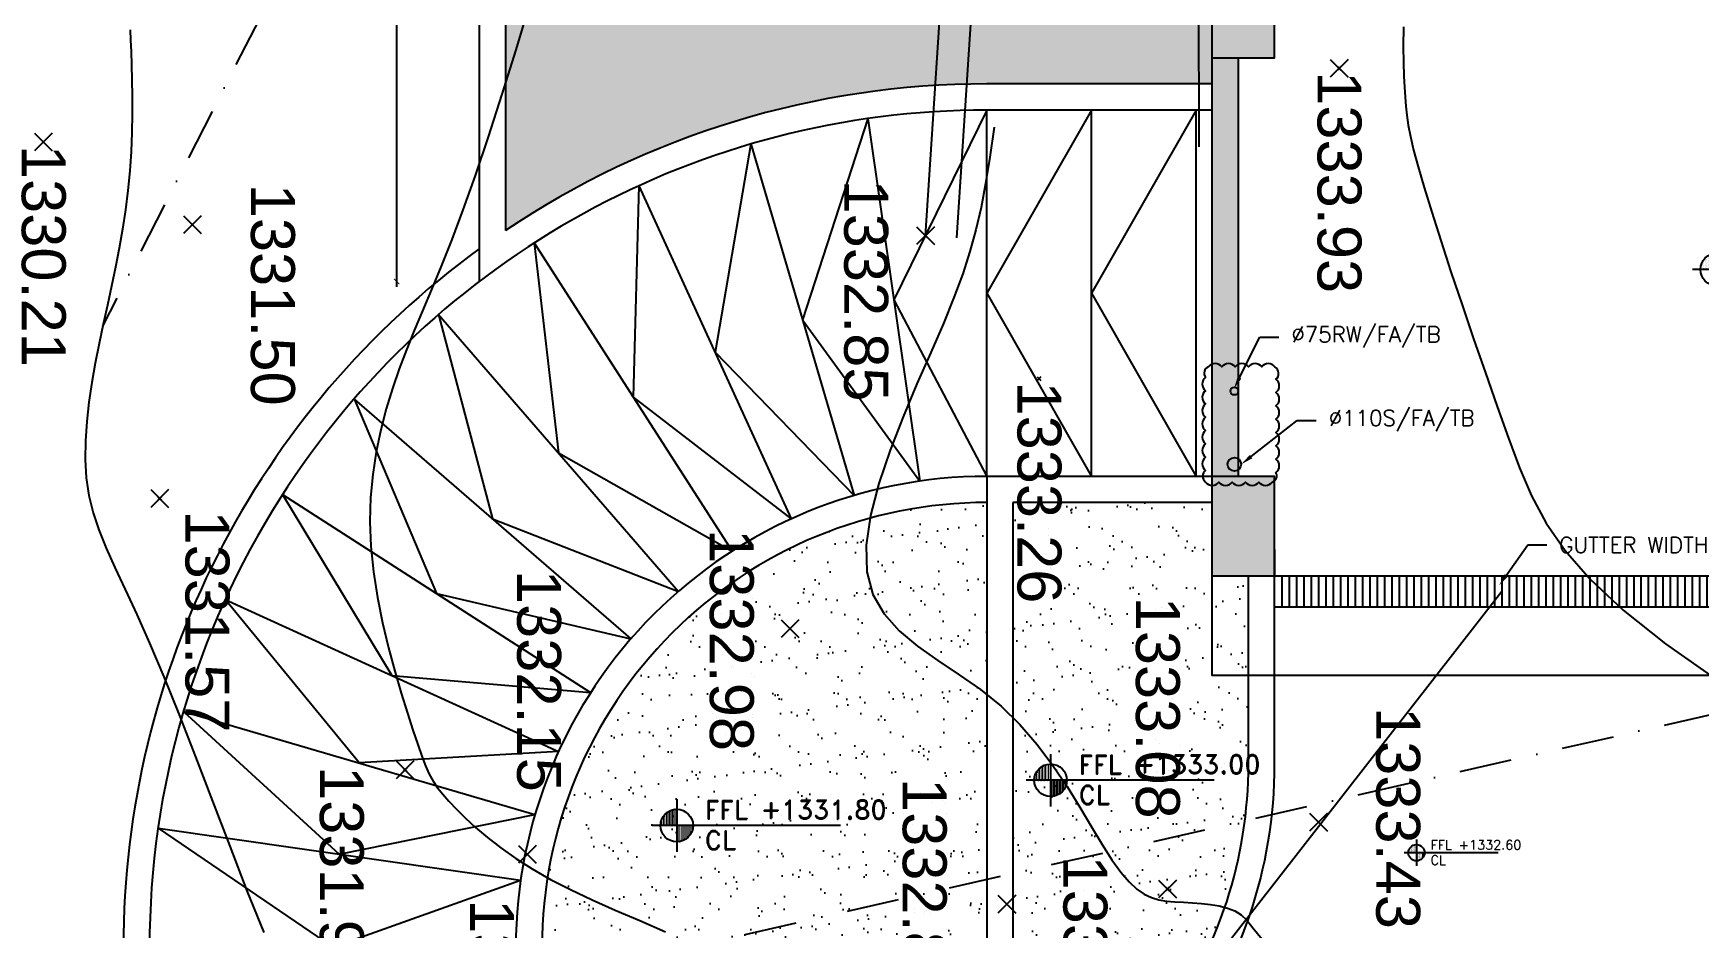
# Model space of a CAD drawing. Header units: centimetres. Extents: x 96271 to 179142, y 9855 to 112216.
# Drawn here: x 137751 to 139344, y 80837 to 81694 of the extents above; entities that cross this region are included whole.
import ezdxf
from ezdxf import colors
from ezdxf.entities.mleader import LeaderData, LeaderLine
from ezdxf.enums import TextEntityAlignment as Align
from ezdxf.math import Vec2, Vec3

# ---------------------------------------------------------------- set-up
doc = ezdxf.new("R2010")
doc.units = ezdxf.units.CM
doc.header["$LTSCALE"] = 100
doc.header["$MEASUREMENT"] = 0
doc.header["$PDSIZE"] = 0.2
doc.linetypes.add('DASHDOT', pattern=[1, 0.5, -0.25, 0, -0.25])
doc.linetypes.add('HIDDEN', pattern=[0.375, 0.25, -0.125])
doc.layers.get('0').update_dxf_attribs({"linetype": 'CONTINUOUS'})
doc.layers.get('DEFPOINTS').update_dxf_attribs({"linetype": 'CONTINUOUS'})
for name, color, linetype in [('A-Dim', 2, 'CONTINUOUS'), ('A-Patt', 8, 'CONTINUOUS'), ('A-Patt-Strcr', 8, 'CONTINUOUS'), ('A-Rev Cloud', 80, 'CONTINUOUS'), ('A-Sanitary Fixture', 143, 'CONTINUOUS'), ('A-Setback', 3, 'DASHDOT'), ('A-Slab limit', 53, 'CONTINUOUS'), ('A-Wall-Prht', 2, 'CONTINUOUS'), ('A-Wall-Strctr', 6, 'CONTINUOUS'), ('C-TOPO-MINR', 145, 'CONTINUOUS'), ("coupe aa'", 6, 'CONTINUOUS'), ('jal er', 5, 'CONTINUOUS'), ('M-DR-EQUIP', 161, 'CONTINUOUS'), ('M-DR-RW', 30, 'CONTINUOUS'), ('M-DR-TXT', 80, 'CONTINUOUS'), ('plan-elevation level', 7, 'CONTINUOUS'), ('PLANTS', 75, 'CONTINUOUS'), ('V-NODE', 1, 'CONTINUOUS'), ('V-NODE-TEXT', 11, 'CONTINUOUS')]:
    doc.layers.add(name, color=color, linetype=linetype)
doc.layers.add('cadre', color=7, linetype='CONTINUOUS', lineweight=0)
doc.styles.add('I', font='ITALICC.SHX')
doc.styles.add('ROMAND', font='romand.shx', dxfattribs={"height": 10})
doc.styles.add('ROMANS', font='romans.shx')
doc.styles.get("Standard").update_dxf_attribs({"font": 'arial.ttf'})
doc.dimstyles.new('1-50', dxfattribs={"dimtxt": 11.25, "dimasz": 5, "dimexe": 5, "dimexo": 5, "dimgap": 5, "dimtad": 1, "dimdec": 1, "dimrnd": 0.5, "dimzin": 12, "dimdsep": 46, "dimtxsty": 'Standard', "dimblk": 'ARCHTICK', "dimcen": 0.09, "dimdle": 5, "dimadec": 0, "dimazin": 3, "dimtfac": 1, "dimtdec": 1, "dimtix": 1, "dimtofl": 0, "dimtmove": 1, "dimatfit": 3, "dimfxl": 5, "dimtolj": 1, "dimtzin": 0, "dimarcsym": 0})
pattern_1 = [(90, (894916.29, -703049.082), (14.2875, 7.14375), [0, -14.2875])]

# ---------------------------------------------------------------- blocks, each defined once
blk = doc.blocks.new('A$C5EE75B5F')
at = {"layer": 'C-TOPO-MINR', "linetype": 'Continuous', "lineweight": -3}
for points in [[(79.976, 31.416), (80.163, 31.412), (80.318, 31.414), (80.446, 31.419), (80.553, 31.426), (80.647, 31.431), (80.734, 31.437), (80.821, 31.446), (80.915, 31.46), (81.024, 31.481), (81.155, 31.512), (81.315, 31.555), (81.51, 31.612), (81.747, 31.685), (82.018, 31.772), (82.316, 31.869), (82.631, 31.975), (82.956, 32.085), (83.283, 32.198), (83.602, 32.31), (83.906, 32.418), (84.189, 32.523), (84.456, 32.637), (84.717, 32.778), (84.98, 32.96), (85.254, 33.2), (85.548, 33.514), (85.87, 33.919), (86.23, 34.43)], [(80.935, 27.505), (81.222, 27.463), (81.474, 27.423), (81.703, 27.38), (81.916, 27.331), (82.124, 27.273), (82.336, 27.204), (82.561, 27.12), (82.809, 27.019), (83.086, 26.898), (83.387, 26.767), (83.702, 26.634), (84.022, 26.51), (84.339, 26.403), (84.644, 26.324), (84.928, 26.283), (85.182, 26.288), (85.399, 26.347), (85.585, 26.454), (85.747, 26.598), (85.893, 26.772), (86.03, 26.965), (86.167, 27.169), (86.309, 27.374), (86.466, 27.57), (86.642, 27.751), (86.833, 27.916), (87.033, 28.065), (87.235, 28.201), (87.432, 28.324), (87.619, 28.436), (87.789, 28.537), (87.936, 28.63), (88.054, 28.714), (88.145, 28.793), (88.214, 28.867), (88.263, 28.938), (88.296, 29.008), (88.317, 29.079), (88.329, 29.152), (88.336, 29.23), (88.341, 29.312), (88.346, 29.398), (88.352, 29.485), (88.362, 29.572), (88.376, 29.655), (88.396, 29.733), (88.424, 29.804), (88.462, 29.865), (88.513, 29.918), (88.585, 29.977), (88.692, 30.064)], [(79.759, 23.065), (80.194, 22.933), (80.62, 22.8), (81.026, 22.67), (81.397, 22.545), (81.724, 22.429), (82.009, 22.322), (82.261, 22.222), (82.485, 22.13), (82.689, 22.044), (82.878, 21.964), (83.061, 21.89), (83.244, 21.82), (83.432, 21.755), (83.627, 21.696), (83.828, 21.644), (84.036, 21.6), (84.252, 21.568), (84.474, 21.547), (84.703, 21.54), (84.939, 21.549), (85.182, 21.574), (85.427, 21.612), (85.671, 21.661), (85.908, 21.718), (86.133, 21.778), (86.343, 21.84), (86.533, 21.899), (86.697, 21.952), (86.834, 21.997), (86.946, 22.037), (87.038, 22.073), (87.116, 22.108), (87.183, 22.145), (87.246, 22.187), (87.308, 22.236), (87.375, 22.295), (87.451, 22.367), (87.535, 22.452), (87.625, 22.55), (87.721, 22.663), (87.82, 22.79), (87.921, 22.933), (88.022, 23.091), (88.122, 23.266), (88.22, 23.457), (88.317, 23.664), (88.415, 23.885), (88.516, 24.118), (88.623, 24.363)], [(80.005, 19.25), (80.103, 19.254), (80.212, 19.259), (80.339, 19.263), (80.482, 19.267), (80.639, 19.269), (80.808, 19.269), (80.985, 19.266), (81.167, 19.258), (81.353, 19.246), (81.54, 19.229), (81.725, 19.206), (81.908, 19.178), (82.09, 19.145), (82.272, 19.109), (82.453, 19.071), (82.635, 19.032), (82.818, 18.993), (83.002, 18.954), (83.188, 18.917), (83.375, 18.884), (83.562, 18.856), (83.747, 18.835), (83.93, 18.823), (84.11, 18.821), (84.285, 18.831), (84.454, 18.856), (84.618, 18.895), (84.783, 18.95), (84.956, 19.02), (85.143, 19.104), (85.353, 19.201), (85.591, 19.312), (85.866, 19.436), (86.185, 19.571), (86.551, 19.719), (86.952, 19.875), (87.376, 20.036), (87.806, 20.201), (88.23, 20.365), (88.631, 20.526)]]:
    blk.add_lwpolyline(points, dxfattribs=at)
at = {"layer": "coupe aa'", "linetype": 'HIDDEN', "flags": 128}
blk.add_lwpolyline([(18.622, 29.262), (100.399, 29.522)], dxfattribs=at)
at = {"layer": 'jal er', "elevation": 1332.852, "flags": 128}
for points in [[(81.972, 26.849), (78.809, 27.055), (76.643, 27.142), (74.511, 28.053), (73.002, 28.975), (71.212, 30.137), (68.878, 32.411), (67.031, 35.086), (66.516, 37.143), (66.252, 39.211), (66.228, 41.995), (66.209, 44.595), (66.942, 48.95), (67.348, 50.936), (68.814, 54.879)], [(81.992, 27.148), (78.825, 27.355), (76.71, 27.439), (74.649, 28.32), (73.162, 29.229), (71.4, 30.372), (69.108, 32.605), (67.309, 35.212), (66.811, 37.199), (66.552, 39.231), (66.528, 41.997), (66.509, 44.571), (67.237, 48.895), (67.637, 50.853), (69.095, 54.774)]]:
    blk.add_lwpolyline(points, dxfattribs=at)
at = {"layer": 'V-NODE', "color": 7, "lineweight": -2}
for p, q in [((80.288, 30.716, 1335.605), (80.458, 30.886, 1335.605)), ((80.288, 30.886, 1335.605), (80.458, 30.716, 1335.605)), ((80.356, 30.784, 1333.93), (80.39, 30.818, 1333.93)), ((80.356, 30.818, 1333.93), (80.39, 30.784, 1333.93)), ((87.49, 30.518, 1335.105), (87.66, 30.688, 1335.105)), ((87.49, 30.688, 1335.105), (87.66, 30.518, 1335.105)), ((87.558, 30.586, 1333.43), (87.592, 30.62, 1333.43)), ((87.558, 30.62, 1333.43), (87.592, 30.586, 1333.43)), ((88.129, 29.076, 1334.754), (88.299, 29.246, 1334.754)), ((88.129, 29.246, 1334.754), (88.299, 29.076, 1334.754)), ((88.197, 29.144, 1333.079), (88.231, 29.178, 1333.079)), ((88.197, 29.178, 1333.079), (88.231, 29.144, 1333.079)), ((83.32, 27.917, 1333.262), (83.354, 27.951, 1333.262)), ((83.32, 27.951, 1333.262), (83.354, 27.917, 1333.262)), ((88.274, 27.541, 1334.483), (88.444, 27.711, 1334.483)), ((88.274, 27.711, 1334.483), (88.444, 27.541, 1334.483)), ((88.342, 27.609, 1332.808), (88.376, 27.643, 1332.808)), ((88.342, 27.643, 1332.808), (88.376, 27.609, 1332.808)), ((81.887, 26.764, 1334.527), (82.057, 26.934, 1334.527)), ((81.887, 26.934, 1334.527), (82.057, 26.764, 1334.527)), ((81.955, 26.832, 1332.852), (81.989, 26.866, 1332.852)), ((81.955, 26.866, 1332.852), (81.989, 26.832, 1332.852)), ((85.642, 25.469, 1334.66), (85.812, 25.639, 1334.66)), ((85.642, 25.639, 1334.66), (85.812, 25.469, 1334.66)), ((85.71, 25.537, 1332.985), (85.744, 25.571, 1332.985)), ((85.71, 25.571, 1332.985), (85.744, 25.537, 1332.985)), ((87.797, 22.96, 1333.824), (87.967, 23.13, 1333.824)), ((87.797, 23.13, 1333.824), (87.967, 22.96, 1333.824)), ((87.865, 23.028, 1332.149), (87.899, 23.062, 1332.149)), ((87.865, 23.062, 1332.149), (87.899, 23.028, 1332.149)), ((86.99, 21.79, 1333.627), (87.16, 21.96, 1333.627)), ((86.99, 21.96, 1333.627), (87.16, 21.79, 1333.627)), ((87.058, 21.858, 1331.952), (87.092, 21.892, 1331.952)), ((87.058, 21.892, 1331.952), (87.092, 21.858, 1331.952)), ((81.782, 19.759, 1333.171), (81.952, 19.929, 1333.171)), ((81.782, 19.929, 1333.171), (81.952, 19.759, 1333.171)), ((81.85, 19.827, 1331.496), (81.884, 19.861, 1331.496)), ((81.85, 19.861, 1331.496), (81.884, 19.827, 1331.496)), ((84.398, 19.447, 1333.243), (84.568, 19.617, 1333.243)), ((84.398, 19.617, 1333.243), (84.568, 19.447, 1333.243)), ((84.466, 19.515, 1331.568), (84.5, 19.549, 1331.568)), ((84.466, 19.549, 1331.568), (84.5, 19.515, 1331.568)), ((80.992, 18.336, 1331.885), (81.162, 18.506, 1331.885)), ((80.992, 18.506, 1331.885), (81.162, 18.336, 1331.885)), ((81.06, 18.404, 1330.21), (81.094, 18.438, 1330.21)), ((81.06, 18.438, 1330.21), (81.094, 18.404, 1330.21))]:
    blk.add_line(p, q, dxfattribs=at)
at = {"layer": 'cadre', "style": 'I', "flags": 4}
blk.add_attdef('NORD', text='', height=0.27, rotation=272.4891, dxfattribs=at).set_placement((17.235, 54.422), align=Align.MIDDLE)
blk.add_attdef('NORD', text='', height=0.27, rotation=272.4891, dxfattribs=at).set_placement((17.235, 54.422), align=Align.MIDDLE)
at = {"layer": 'V-NODE-TEXT', "color": 3, "linetype": 'ByBlock', "char_height": 0.42, "attachment_point": 4}
for s, insert in [('1333.43', (86.475, 31.362)), ('1333.93', (80.4, 30.801)), ('1333.08', (85.421, 29.066)), ('1332.46', (87.894, 28.373)), ('1333.26', (83.364, 27.934)), ('1332.81', (87.153, 26.838)), ('1332.85', (81.435, 26.279)), ('1332.98', (84.775, 24.995)), ('1332.15', (85.165, 23.154)), ('1331.41', (88.311, 22.705)), ('1331.95', (87.039, 21.269)), ('1331.50', (81.475, 20.611)), ('1331.57', (84.597, 19.985)), ('1330.21', (81.104, 18.421))]:
    blk.add_mtext(s, dxfattribs=dict(at, insert=insert))
blk = doc.blocks.new('CL-FFL-PLAN')
at = {"layer": 'plan-elevation level'}
h = blk.add_hatch(dxfattribs=at)
h.set_pattern_fill('DOTS', color=232, scale=9, angle=90, style=0)
h.set_pattern_definition(pattern_1)
h.paths.add_polyline_path([(-1229, 207), (-1229, 50), (-1385, 50, -0.414214)])
h = blk.add_hatch(dxfattribs=at)
h.set_pattern_fill('DOTS', color=232, scale=9, angle=90, style=0)
h.set_pattern_definition(pattern_1)
h.paths.add_polyline_path([(-1229, 50), (-1072, 50, -0.414214), (-1229, -106)])
at = {"layer": 'plan-elevation level', "color": 7, "ltscale": 111}
for p, q in [((-1229, 301), (-1229, -200)), ((337, 50), (-1463, 50))]:
    blk.add_line(p, q, dxfattribs=at)
blk.add_circle((-1229, 50), 156, dxfattribs=at)
at = {"layer": 'plan-elevation level', "color": 111, "ltscale": 111, "style": 'ROMAND'}
for s, p in [('FFL', (-960, 110)), ('CL', (-960, -180))]:
    blk.add_text(s, height=180, dxfattribs=at).set_placement(p)
for tag, p in [('FFL', (-424, 113)), ('CL', (-417, -180))]:
    blk.add_attdef(tag, p, '', height=180, dxfattribs=at)
blk = doc.blocks.new('A$C7CD740D3')
at = {"layer": 'M-DR-EQUIP'}
for p, q in [((-30, 434), (0, 434)), ((-30, 427), (0, 427)), ((-30, 420), (0, 420)), ((-30, 413), (0, 413)), ((-30, 406), (0, 406)), ((-30, 399), (0, 399)), ((-30, 392), (0, 392)), ((-30, 385), (0, 385)), ((-30, 378), (0, 378)), ((-30, 371), (0, 371)), ((-30, 364), (0, 364)), ((-30, 357), (0, 357)), ((-30, 350), (0, 350)), ((-30, 343), (0, 343)), ((-30, 336), (0, 336)), ((-30, 329), (0, 329)), ((-30, 322), (0, 322)), ((-30, 315), (0, 315)), ((-30, 308), (0, 308)), ((-30, 301), (0, 301)), ((-30, 294), (0, 294)), ((-30, 287), (0, 287)), ((-30, 280), (0, 280)), ((-30, 273), (0, 273)), ((-30, 266), (0, 266)), ((-30, 259), (0, 259)), ((-30, 252), (0, 252)), ((-30, 245), (0, 245)), ((-30, 238), (0, 238)), ((-30, 231), (0, 231)), ((-30, 224), (0, 224)), ((-30, 217), (0, 217)), ((-30, 210), (0, 210)), ((-30, 203), (0, 203)), ((-30, 196), (0, 196)), ((-30, 189), (0, 189)), ((-30, 182), (0, 182)), ((-30, 175), (0, 175)), ((-30, 168), (0, 168)), ((-30, 161), (0, 161)), ((-30, 154), (0, 154)), ((-30, 147), (0, 147)), ((-30, 140), (0, 140)), ((-30, 133), (0, 133)), ((-30, 126), (0, 126)), ((-30, 119), (0, 119)), ((-30, 112), (0, 112)), ((-30, 105), (0, 105)), ((-30, 98), (0, 98)), ((-30, 91), (0, 91)), ((-30, 84), (0, 84)), ((-30, 77), (0, 77)), ((-30, 70), (0, 70)), ((-30, 63), (0, 63)), ((-30, 56), (0, 56)), ((-30, 49), (0, 49)), ((-30, 42), (0, 42)), ((-30, 35), (0, 35)), ((-30, 28), (0, 28)), ((-30, 21), (0, 21)), ((-30, 14), (0, 14)), ((-30, 7), (0, 7))]:
    blk.add_line(p, q, dxfattribs=at)
blk.add_lwpolyline([(0, 440), (0, 0), (-30, 0), (-30, 440)], close=True, dxfattribs=at)
blk = doc.blocks.new('_ArchTick')
at = {"color": 0, "linetype": 'ByBlock', "const_width": 0.15}
blk.add_lwpolyline([(-0.5, -0.5), (0.5, 0.5)], dxfattribs=at)
blk = doc.blocks.new('*D1471')
at = {"layer": 'A-Dim', "color": 0, "lineweight": -2, "transparency": 16777216}
blk.add_line((138097.7, 83130.3), (138097.7, 81451.5), dxfattribs=at)
at = {"layer": 'DEFPOINTS', "color": 0, "transparency": 16777216}
for p in [(138176.6, 83125.3), (138097.7, 81456.5), (138176.6, 81456.5)]:
    blk.add_point(p, dxfattribs=at)
at = {"layer": 'A-Dim', "color": 0, "lineweight": -2, "transparency": 16777216, "xscale": 5, "yscale": 5, "zscale": 5}
for p, rotation in [((138097.7, 83125.3), 90), ((138097.7, 81456.5), 270)]:
    blk.add_blockref('_ArchTick', p, dxfattribs=dict(at, rotation=rotation))
at = {"layer": 'A-Dim', "color": 0, "transparency": 16777216, "insert": (138086.9, 82290.9), "char_height": 11.25, "attachment_point": 5, "rotation": 90}
blk.add_mtext('\\A1;1669', dxfattribs=at)

msp = doc.modelspace()

# ---------------------------------------------------------------- hatches: boundary and pattern name
at = {"layer": 'A-Patt-Strcr'}
h = msp.add_hatch(dxfattribs=at)
h.set_pattern_fill('AR-CONC', color=256, scale=2)
h.set_pattern_definition([(50, (129598.393, 77124.047), (14.345204, -1.255043), [1.5, -16.5]), (355, (129598.393, 77124.047), (-2.775027, 15.043843), [1.2, -13.2]), (100.45144, (129599.589, 77123.942), (11.570177, 13.7888), [1.274804, -14.022842]), (46.1842, (129598.393, 77128.047), (21.344827, -3.310386), [2.25, -24.75]), (96.63564, (129600.172, 77127.77), (18.69324, 19.482372), [1.912207, -21.034275]), (351.18416, (129598.393, 77128.047), (18.69324, 19.482372), [1.8, -19.8]), (21, (129600.393, 77127.047), (11.938141, -8.052378), [1.5, -16.5]), (326, (129600.393, 77127.047), (4.866307, 14.503001), [1.2, -13.2]), (71.45144, (129601.388, 77126.376), (16.804448, 6.450623), [1.274804, -14.022842]), (37.5, (129598.393, 77124.047), (0.2431971, 6.657877), [0, -13.04, 0, -13.4, 0, -13.25]), (7.5, (129598.393, 77124.047), (5.2613907, 7.8882342), [0, -7.64, 0, -12.74, 0, -5.05]), (327.5, (129593.933, 77124.047), (10.6764487, -0.4510974), [0, -5, 0, -15.6, 0, -20.7]), (317.5, (129591.933, 77124.047), (11.6637234, 2.0020996), [0, -6.5, 0, -10.36, 0, -14.7])])
h.paths.add_polyline_path([(139736.559, 81200.329), (139376.559, 81200.329), (139376.559, 81175.329), (139401.559, 81175.329), (139736.559, 81175.329)], flags=17)
h.paths.add_polyline_path([(138901.559, 81670.329), (138876.559, 81670.329), (138876.559, 81270.329), (138901.559, 81270.329)])
h.paths.add_polyline_path([(138901.559, 82775.329), (138876.559, 82775.329), (138876.559, 82180.329), (138901.559, 82180.329)])
edge = h.paths.add_edge_path()
edge.add_line((140486.559, 82835.329), (140486.559, 82810.329))
edge.add_line((140486.559, 82810.329), (140981.46, 82810.329))
edge.add_line((140981.46, 82810.329), (141043.327, 80977.01))
edge.add_line((141043.327, 80977.01), (139866.857, 80980.229))
edge.add_line((139866.857, 80980.229), (139504.72, 80897.76))
edge.add_arc((139826.559, 81175.329), 425, 180, 220.776015, ccw=False)
edge.add_line((139401.559, 81175.329), (139376.559, 81175.329))
edge.add_arc((139826.559, 81175.329), 450, 180, 222.70827)
edge.add_line((139495.892, 80870.11), (139869.634, 80955.221))
edge.add_line((139869.634, 80955.221), (141065.679, 80951.949))
edge.add_line((141065.679, 80951.949), (141005.677, 82835.329))
edge.add_line((141005.677, 82835.329), (140486.559, 82835.329))
h = msp.add_hatch(dxfattribs=at)
h.set_pattern_fill('AR-CONC', color=256, scale=2)
h.set_pattern_definition([(50, (149598.393, 77124.047), (14.345204, -1.255043), [1.5, -16.5]), (355, (149598.393, 77124.047), (-2.775027, 15.043843), [1.2, -13.2]), (100.45144, (149599.589, 77123.942), (11.570177, 13.7888), [1.274804, -14.022842]), (46.1842, (149598.393, 77128.047), (21.344827, -3.310386), [2.25, -24.75]), (96.63564, (149600.172, 77127.77), (18.69324, 19.482372), [1.912207, -21.034275]), (351.18416, (149598.393, 77128.047), (18.69324, 19.48237), [1.8, -19.8]), (21, (149600.393, 77127.047), (11.938141, -8.052378), [1.5, -16.5]), (326, (149600.393, 77127.047), (4.866307, 14.503), [1.2, -13.2]), (71.45144, (149601.388, 77126.376), (16.804448, 6.450623), [1.274804, -14.022842]), (37.5, (149598.393, 77124.047), (0.243197, 6.657877), [0, -13.04, 0, -13.4, 0, -13.25]), (7.5, (149598.393, 77124.047), (5.2613907, 7.8882342), [0, -7.64, 0, -12.74, 0, -5.05]), (327.5, (149593.933, 77124.047), (10.6764487, -0.4510974), [0, -5, 0, -15.6, 0, -20.7]), (317.5, (149591.933, 77124.047), (11.6637234, 2.0021), [0, -6.5, 0, -10.36, 0, -14.7])])
h.paths.add_polyline_path([(140246.559, 81425.329), (140281.559, 81425.329), (140281.559, 81450.329), (140221.559, 81450.329), (140221.559, 81200.329), (139761.559, 81200.329), (139761.559, 81175.329), (140246.559, 81175.329)])
h.paths.add_polyline_path([(139761.559, 81315.329), (139736.559, 81315.329), (139736.559, 81175.329), (139761.559, 81175.329)])
h.paths.add_polyline_path([(140486.559, 82635.329), (140461.559, 82635.329), (140461.559, 82390.329), (140486.559, 82390.329)])
h.paths.add_polyline_path([(140486.559, 82390.329), (140461.559, 82390.329), (140461.559, 82350.329), (140486.559, 82350.329)])
h.paths.add_polyline_path([(140486.559, 82350.329), (140461.559, 82350.329), (140461.559, 82125.329), (140486.559, 82125.329)])
h.paths.add_polyline_path([(140486.559, 82125.329), (140461.559, 82125.329), (140461.559, 82050.329), (140486.559, 82050.329)])
h.paths.add_polyline_path([(140521.559, 82075.329), (140486.559, 82075.329), (140486.559, 82050.329), (140496.559, 82050.329), (140496.559, 81895.329), (140521.559, 81895.329)])
h.paths.add_polyline_path([(140521.559, 81895.329), (140391.559, 81895.329), (140391.559, 81870.329), (140521.559, 81870.329)])
h.paths.add_polyline_path([(140486.559, 81870.329), (140461.559, 81870.329), (140461.559, 81450.329), (140281.559, 81450.329), (140281.559, 81425.329), (140486.559, 81425.329)])
h.paths.add_polyline_path([(139986.559, 81895.329), (139961.559, 81895.329), (139961.559, 81700.329), (139986.559, 81700.329)])
h.paths.add_polyline_path([(140341.559, 81750.329), (140311.559, 81750.329), (140311.559, 81720.329), (140341.559, 81720.329)], flags=17)
h.paths.add_polyline_path([(140341.559, 81600.329), (140311.559, 81600.329), (140311.559, 81570.329), (140341.559, 81570.329)], flags=17)
h.paths.add_polyline_path([(140136.559, 81300.329), (139986.559, 81300.329), (139986.559, 81275.329), (140136.559, 81275.329)], flags=17)
h.paths.add_polyline_path([(138936.559, 81270.329), (138876.559, 81270.329), (138876.559, 81175.329), (138936.559, 81175.329)])
h.paths.add_polyline_path([(138936.559, 81750.329), (138876.559, 81750.329), (138876.559, 81670.329), (138936.559, 81670.329)])
h.paths.add_polyline_path([(138936.559, 82180.329), (138876.559, 82180.329), (138876.559, 82100.329), (138936.559, 82100.329)])
h.paths.add_polyline_path([(139761.559, 82180.329), (139736.559, 82180.329), (139736.559, 82050.329), (139761.559, 82050.329)])
h.paths.add_polyline_path([(139986.559, 82125.329), (139961.559, 82125.329), (139961.559, 82050.329), (139986.559, 82050.329)])
h.paths.add_polyline_path([(139986.559, 82390.329), (139961.559, 82390.329), (139961.559, 82350.329), (139986.559, 82350.329)])
h.paths.add_polyline_path([(139761.559, 81750.329), (139736.559, 81750.329), (139736.559, 81670.329), (139761.559, 81670.329)])
h.paths.add_polyline_path([(139986.559, 81430.329), (139976.559, 81430.329), (139976.559, 81460.329), (139961.559, 81460.329), (139961.559, 81275.329), (139986.559, 81275.329)])
h.paths.add_polyline_path([(140146.559, 81430.329), (140136.559, 81430.329), (140136.559, 81275.329), (140161.559, 81275.329), (140161.559, 81460.329), (140146.559, 81460.329)])
at = {"layer": 'PLANTS'}
h = msp.add_hatch(dxfattribs=at)
h.set_pattern_fill('AR-SAND', color=256, scale=20)
h.set_pattern_definition([(37.5, (149663.154, 69378.014), (-1.259867, 38.536475), [0, -30.4, 0, -34, 0, -32.5]), (7.5, (149663.154, 69378.014), (35.39553, 56.44292), [0, -16.4, 0, -27.4, 0, -10.5]), (327.5, (149638.554, 69378.014), (62.28284, 0.11318), [0, -10, 0, -36, 0, -47]), (317.5, (149638.554, 69378.014), (60.12253, 17.55351), [0, -5, 0, -23.6, 0, -27])])
edge = h.paths.add_edge_path()
edge.add_line((138541.559, 81820.999), (138541.559, 82775.329))
edge.add_line((138541.559, 82775.329), (138901.559, 82775.329))
edge.add_line((138901.559, 82775.329), (138936.559, 82775.329))
edge.add_line((138936.559, 82775.329), (139151.559, 82775.329))
edge.add_line((139151.559, 82775.329), (139211.559, 82775.329))
edge.add_line((139211.559, 82775.329), (139426.559, 82775.329))
edge.add_line((139426.559, 82775.329), (139491.559, 82775.329))
edge.add_line((139491.559, 82775.329), (139706.559, 82775.329))
edge.add_line((139706.559, 82775.329), (139736.559, 82775.329))
edge.add_line((139736.559, 82775.329), (139736.559, 82835.329))
edge.add_line((139736.559, 82835.329), (139941.559, 82835.329))
edge.add_line((139941.559, 82835.329), (139939.518, 83600.319))
edge.add_line((139939.518, 83600.319), (140504.518, 83600.319))
edge.add_line((140504.518, 83600.319), (140505.052, 83400.329))
edge.add_line((140505.052, 83400.329), (140506.559, 83400.329))
edge.add_line((140506.559, 83400.329), (140506.559, 82835.329))
edge.add_line((140506.559, 82835.329), (140980.664, 82835.329))
edge.add_line((140980.664, 82835.329), (140942.274, 84040.329))
edge.add_line((140942.274, 84040.329), (139761.559, 84040.329))
edge.add_line((139761.559, 84040.329), (139761.559, 83625.329))
edge.add_line((139761.559, 83625.329), (138901.559, 83625.329))
edge.add_line((138901.559, 83625.329), (138901.559, 83100.329))
edge.add_line((138901.559, 83100.329), (138201.559, 83100.329))
edge.add_line((138201.559, 83100.329), (138201.559, 81505.183))
edge.add_arc((138661.559, 80820.329), 825, 90, 123.88831, ccw=False)
edge.add_line((138661.559, 81645.329), (138876.559, 81645.329))
edge.add_line((138876.559, 81645.329), (138876.559, 81670.329))
edge.add_line((138876.559, 81670.329), (138876.559, 81819.659))
edge.add_line((138876.559, 81819.659), (138541.559, 81820.999))
h = msp.add_hatch(dxfattribs=at)
h.set_pattern_fill('AR-SAND', color=256, scale=20)
h.set_pattern_definition([(37.5, (149598.393, 77124.047), (-1.25987, 38.536475), [0, -30.4, 0, -34, 0, -32.5]), (7.5, (149598.393, 77124.047), (35.39553, 56.44292), [0, -16.4, 0, -27.4, 0, -10.5]), (327.5, (149573.793, 77124.047), (62.28284, 0.11318), [0, -10, 0, -36, 0, -47]), (317.5, (149573.793, 77124.047), (60.12253, 17.5535), [0, -5, 0, -23.6, 0, -27])])
edge = h.paths.add_edge_path()
edge.add_line((138686.559, 80745.329), (138830.253, 80745.329))
edge.add_arc((138486.559, 80995.329), 425, 323.968121, 360)
edge.add_line((138911.559, 80995.329), (138911.559, 81175.329))
edge.add_line((138911.559, 81175.329), (138876.559, 81175.329))
edge.add_line((138876.559, 81175.329), (138876.559, 81245.329))
edge.add_line((138876.559, 81245.329), (138686.559, 81245.329))
edge.add_line((138686.559, 81245.329), (138686.559, 80745.329))
edge = h.paths.add_edge_path()
edge.add_line((138661.559, 80745.329), (138661.559, 81245.329))
edge.add_arc((138661.559, 80820.329), 425, 90, 180)
edge.add_line((138236.559, 80820.329), (138236.559, 80745.329))
edge.add_line((138236.559, 80745.329), (138661.559, 80745.329))

# ---------------------------------------------------------------- linework, layer by layer
at = {"layer": 'A-Patt'}
for p, q in [((138547.708, 81612.186), (138597.518, 81265.749)), ((138661.559, 81270.329), (138661.559, 81620.329)), ((138761.559, 81270.329), (138761.559, 81620.329)), ((138861.559, 81270.329), (138861.559, 81620.329)), ((138436.173, 81587.924), (138534.78, 81252.101)), ((138329.227, 81548.035), (138474.623, 81229.664)), ((138229.047, 81493.332), (138418.271, 81198.893)), ((138137.671, 81424.929), (138366.872, 81160.416)), ((138056.96, 81344.218), (138321.472, 81115.017)), ((137988.557, 81252.888), (138282.995, 81063.664)), ((137933.854, 81152.708), (138252.225, 81007.312)), ((137893.965, 81045.762), (138229.788, 80947.155)), ((137869.702, 80934.228), (138216.14, 80884.417))]:
    msp.add_line(p, q, dxfattribs=at)
for points in [[(138547.708, 81612.186), (138485.477, 81420.012), (138597.518, 81265.749)], [(138661.559, 81620.329), (138572.613, 81438.968), (138661.559, 81270.329)], [(138761.559, 81620.329), (138661.559, 81445.329), (138761.559, 81270.329)], [(138861.559, 81620.329), (138761.559, 81445.329), (138861.559, 81270.329)], [(138436.173, 81587.924), (138401.925, 81388.849), (138534.78, 81252.101)], [(138329.227, 81548.035), (138323.659, 81346.113), (138474.623, 81229.664)], [(138229.047, 81493.332), (138252.272, 81292.673), (138418.271, 81198.893)], [(138137.671, 81424.929), (138189.216, 81229.617), (138366.872, 81160.416)], [(138056.96, 81344.264), (138135.776, 81158.276), (138321.472, 81115.063)], [(137988.557, 81252.888), (138093.039, 81080.01), (138282.995, 81063.664)], [(138252.225, 81007.312), (138061.876, 80996.458), (137933.854, 81152.708)], [(137893.965, 81045.762), (138042.921, 80909.322), (138229.788, 80947.155)], [(137869.702, 80934.228), (138036.559, 80820.376), (138216.14, 80884.417)]]:
    msp.add_lwpolyline(points, dxfattribs=at)
at = {"layer": 'A-Rev Cloud'}
msp.add_lwpolyline([(138870.634, 81264.924, 0.52056705), (138883.339, 81264.924, 0.52056705), (138896.044, 81264.924, 0.52056705), (138908.749, 81264.924, 0.52056705), (138921.455, 81264.924, 0.52056705), (138934.16, 81264.924, 0.52056705), (138937.688, 81274.101, 0.52056705), (138937.688, 81286.806, 0.52056705), (138937.688, 81299.511, 0.52056705), (138937.688, 81312.217, 0.52056705), (138937.688, 81324.922, 0.52056705), (138937.688, 81337.627, 0.52056705), (138937.688, 81350.332, 0.52056705), (138937.688, 81363.037, 0.52056705), (138936.852, 81374.907, 0.52056705), (138924.147, 81374.907, 0.52056705), (138911.442, 81374.907, 0.52056705), (138898.737, 81374.907, 0.52056705), (138886.032, 81374.907, 0.52056705), (138873.326, 81374.907, 0.52056705), (138870.634, 81364.894, 0.52056705), (138870.634, 81352.189, 0.52056705), (138870.634, 81339.484, 0.52056705), (138870.634, 81326.779, 0.52056705), (138870.634, 81314.073, 0.52056705), (138870.634, 81301.368, 0.52056705), (138870.634, 81288.663, 0.52056705), (138870.634, 81275.958, 0.52056705)], format="xyb", close=True, dxfattribs=at)
at = {"layer": 'A-Sanitary Fixture'}
msp.add_circle((138898.059, 81281.829), 6.5, dxfattribs=at)
at = {"layer": 'A-Setback'}
msp.add_lwpolyline([(140559.009, 81153.336), (140410.95, 85800.674), (139618.405, 86606.045), (139624.608, 86644.996), (138745.22, 86680.475), (137970.463, 86711.734), (137582.107, 86353.135), (137469.619, 80671.512), (137649.878, 80654.841), (139847.419, 81155.283)], close=True, dxfattribs=at)
msp.add_lwpolyline([(141524.417, 84301.094), (141059.48, 83900.768), (140088.748, 83451.875), (139228.894, 83050.399), (138527.676, 82514.042), (138263.864, 82245.523), (138103.213, 81975.827), (137816.799, 81413.856)], dxfattribs=at)
at = {"layer": 'A-Slab limit'}
msp.add_lwpolyline([(139961.559, 82740.329), (139736.559, 82740.329), (139736.559, 82680.329), (138876.559, 82680.329), (138876.559, 81080.329), (140246.559, 81080.329), (140246.559, 81330.329), (140486.559, 81330.329), (140486.559, 81775.329), (140521.559, 81775.329), (140521.559, 81980.329), (140486.559, 81980.329), (140486.559, 82515.329), (139961.559, 82515.329)], close=True, dxfattribs=at)
at = {"layer": 'A-Wall-Prht'}
for p, q in [((138876.559, 81645.329), (138661.559, 81645.329)), ((138876.559, 81620.329), (138661.559, 81620.329)), ((138876.559, 81270.329), (138661.559, 81270.329)), ((138661.559, 81270.329), (138661.559, 80720.329)), ((138876.559, 81245.329), (138686.559, 81245.329)), ((138686.559, 81245.329), (138686.559, 80745.329)), ((138911.559, 80995.329), (138911.559, 81175.329)), ((138936.559, 80995.329), (138936.559, 81175.329))]:
    msp.add_line(p, q, dxfattribs=at)
for points in [[(141005.67, 82835.533), (140966.49, 84065.329), (139736.559, 84065.329), (139736.559, 83650.329), (138876.559, 83650.329), (138876.559, 83125.329), (138176.559, 83125.329), (138176.559, 81456.548)], [(140980.657, 82835.533), (140942.274, 84040.329), (139761.559, 84040.329), (139761.559, 83625.329), (138901.559, 83625.329), (138901.559, 83100.329), (138201.559, 83100.329), (138201.559, 81505.183)]]:
    msp.add_lwpolyline(points, dxfattribs=at)
for centre, radius, start, end in [((138661.559, 80820.329), 825, 90, 123.88831), ((138661.559, 80820.329), 800, 90, 147.538255), ((138661.559, 80820.329), 825, 126.006625, 180), ((138661.559, 80820.329), 450, 90, 180.000062), ((138661.559, 80820.329), 800, 147.538255, 180.000047), ((138661.559, 80820.329), 425, 90, 180.000069), ((138486.559, 80995.329), 425, 323.968121, 0), ((138486.559, 80995.329), 450, 322.330113, 0)]:
    msp.add_arc(centre, radius, start, end, dxfattribs=at)
at = {"layer": 'A-Wall-Strctr'}
for p, q in [((138876.559, 81670.329), (138876.559, 81270.329)), ((138901.559, 81670.329), (138901.559, 81270.329))]:
    msp.add_line(p, q, dxfattribs=at)
for points in [[(138936.559, 81750.329), (138876.559, 81750.329), (138876.559, 81670.329), (138936.559, 81670.329)], [(138876.559, 81175.329), (138936.559, 81175.329), (138936.559, 81270.329), (138876.559, 81270.329)]]:
    msp.add_lwpolyline(points, close=True, dxfattribs=at)
msp.add_lwpolyline([(138936.559, 81200.329), (138936.559, 81175.329)], dxfattribs=at)
at = {"layer": 'M-DR-RW'}
msp.add_line((139153.559, 81160.329), (138673.5, 80543.86), dxfattribs=at)
msp.add_circle((138898.059, 81351.829), 3.75, dxfattribs=at)

# ---------------------------------------------------------------- block references
at = {"xscale": 100, "yscale": 100, "zscale": 100, "rotation": 270.0000000000001}
msp.add_blockref('A$C5EE75B5F', (135918.102, 89697.42, -134556.2), dxfattribs=at)
at = {"layer": 'M-DR-EQUIP', "rotation": 270}
msp.add_blockref('A$C7CD740D3', (138936.559, 81145.329), dxfattribs=at)
at = {"layer": 'plan-elevation level'}
ref = msp.add_blockref('CL-FFL-PLAN', (139481.694, 81462.985), dxfattribs=dict(at, xscale=0.09982510700227937, yscale=0.09982510700227937, zscale=0.09982510700227937))
ref.add_attrib('FFL', '+1332.60', (139439.371, 81474.218), dxfattribs={"layer": '0', "color": 111, "ltscale": 111, "height": 17.9685, "style": 'ROMAND'})
ref = msp.add_blockref('CL-FFL-PLAN', (138845.18, 80974.905), dxfattribs=dict(at, xscale=0.09982510700227937, yscale=0.09982510700227937, zscale=0.09982510700227937))
ref.add_attrib('FFL', '+1333.00', (138802.857, 80986.138), dxfattribs={"layer": '0', "color": 111, "ltscale": 111, "height": 17.9685, "style": 'ROMAND'})
ref = msp.add_blockref('CL-FFL-PLAN', (138487.995, 80931.673), dxfattribs=dict(at, xscale=0.09982510700227937, yscale=0.09982510700227937, zscale=0.09982510700227937))
ref.add_attrib('FFL', '+1331.80', (138445.672, 80942.906), dxfattribs={"layer": '0', "color": 111, "ltscale": 111, "height": 17.9685, "style": 'ROMAND'})
ref = msp.add_blockref('CL-FFL-PLAN', (139133.389, 80908.168), dxfattribs=dict(at, xscale=0.04991255350113968, yscale=0.04991255350113968, zscale=0.04991255350113968))
ref.add_attrib('FFL', '+1332.60', (139112.228, 80913.784), dxfattribs={"layer": '0', "color": 111, "ltscale": 111, "height": 8.9843, "style": 'ROMAND'})

# ---------------------------------------------------------------- dimensions: what is measured, and where the dimension line sits
at = {"layer": 'A-Dim'}
dim = msp.add_aligned_dim(p1=(138176.559, 83125.329), p2=(138176.559, 81456.548), distance=-78.886, dimstyle='1-50', override={"dimse1": 1, "dimse2": 1}, dxfattribs=at)
dim.commit()
dim.dimension.update_dxf_attribs({"geometry": '*D1471', "text_midpoint": (138086.929, 82290.939)})

# ---------------------------------------------------------------- leaders
at = {"layer": 'M-DR-TXT', "ltscale": 0.1}
ml = msp.add_multileader_mtext('Standard', dxfattribs=at)
ml.set_content('%%C75RW/FA/TB', color=256, style='ROMANS')
ml.set_leader_properties()
ml.build(insert=Vec2(0, 0))
ml.multileader.update_dxf_attribs({"dogleg_length": 18, "arrow_head_size": 12})
ctx = ml.context
ctx.base_point, ctx.char_height, ctx.arrow_head_size, ctx.landing_gap_size, ctx.plane_origin = Vec3(138940.509, 81403.411), 15, 12, 12, Vec3(138849.633, 81432.784)
notes = []
notes.append((ctx, [(0, (1, 1, 0), (138922.509, 81403.411), (1, 0), 18, [(0, [(138897.628, 81354.009)], 0, [])])]))
ctx.mtext.insert, ctx.mtext.width, ctx.mtext.defined_height, ctx.mtext.flow_direction = Vec3(138952.509, 81413.411), 244.09249, 12.857, 5
ml = msp.add_multileader_mtext('Standard', dxfattribs=at)
ml.set_content('%%C110S/FA/TB', color=256, style='ROMANS')
ml.set_leader_properties()
ml.build(insert=Vec2(0, 0))
ml.multileader.update_dxf_attribs({"dogleg_length": 18, "arrow_head_size": 12})
ctx = ml.context
ctx.base_point, ctx.char_height, ctx.arrow_head_size, ctx.landing_gap_size, ctx.plane_origin = Vec3(138976.15, 81323.538), 15, 12, 12, Vec3(138856.564, 81360.604)
notes.append((ctx, [(0, (1, 1, 0), (138958.15, 81323.538), (1, 0), 18, [(0, [(138904.559, 81281.829)], 0, [])])]))
ctx.mtext.insert, ctx.mtext.width, ctx.mtext.defined_height, ctx.mtext.flow_direction = Vec3(138988.15, 81333.538), 244.09249, 12.857, 5
ml = msp.add_multileader_mtext('Standard', dxfattribs=at)
ml.set_content('GUTTER WIDTH 30CM', color=256, style='ROMANS')
ml.set_leader_properties()
ml.build(insert=Vec2(0, 0))
ml.multileader.update_dxf_attribs({"dogleg_length": 18, "arrow_head_size": 12})
ctx = ml.context
ctx.base_point, ctx.char_height, ctx.arrow_head_size, ctx.landing_gap_size, ctx.plane_origin = Vec3(139196.44, 81204.799), 15, 12, 12, Vec3(139105.564, 81096.962)
notes.append((ctx, [(0, (1, 1, 0), (139178.44, 81204.799), (1, 0), 18, [(0, [(139150.938, 81165.955)], 0, [])])]))
ctx.mtext.insert, ctx.mtext.width, ctx.mtext.defined_height, ctx.mtext.flow_direction = Vec3(139208.44, 81212.299), 244.09249, 12.857, 5
for ctx, leaders in notes:
    for number, flags, end, landing, length, lines in leaders:
        leader = LeaderData()
        leader.index, (leader.has_last_leader_line, leader.has_dogleg_vector, leader.attachment_direction) = number, flags
        leader.last_leader_point, leader.dogleg_vector, leader.dogleg_length = Vec3(end), Vec3(landing), length
        for number, points, colour, breaks in lines:
            line = LeaderLine()
            line.index, line.vertices, line.color, line.breaks = number, Vec3.list(points), colors.encode_raw_color(colour), breaks
            leader.lines.append(line)
        ctx.leaders.append(leader)

doc.saveas('drawing.dxf')
